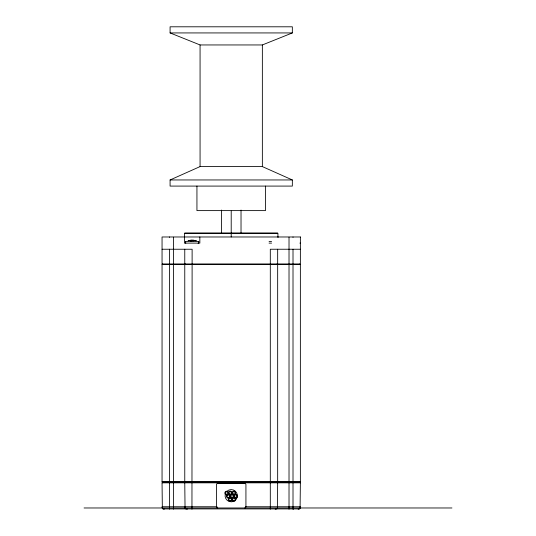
<?xml version="1.0" encoding="UTF-8"?>
<svg xmlns="http://www.w3.org/2000/svg" width="536" height="536" viewBox="0 0 536 536"><rect width="100%" height="100%" fill="white"/><g stroke="black" fill="none" stroke-linecap="round" stroke-linejoin="round"><path stroke-width="0.8" d="M241.026 233.194L241.026 210.052M262.359 166.589L200.069 166.589L170.086 179.955L170.086 186.086L292.341 186.086L292.341 179.955L262.359 166.589L262.359 44.95L292.341 32.931L292.341 26.8L170.086 26.8L170.086 32.931L200.069 44.95L262.359 44.95M299.758 482.219L300.374 482.836L300.086 508.215A1.836 1.836 0 0 1 299.39 508.912L163.038 508.912A1.836 1.836 0 0 1 162.341 508.215L162.053 482.836L162.669 482.219L299.751 482.219L300.374 481.609L300.374 264.57L299.758 263.953M300.361 507.257L300.086 508.215M198.132 243.679L198.689 243.11L198.689 241.522M162.669 482.219L162.053 481.609L162.053 264.57L162.669 263.953M185.376 263.953L184.766 264.57L184.766 481.609L185.376 482.219L184.766 482.836L185.047 508.215A1.836 1.836 0 0 0 185.744 508.912L187.325 509.2M299.39 508.912L298.177 509.2M275.209 509.2L276.677 508.912A1.836 1.836 0 0 0 277.373 508.215L277.661 482.836L277.052 482.219L277.661 481.609L277.661 264.57L277.052 263.953M191.231 240.651L190.287 240.677A18.137 4.067 84.8 0 1 192.049 240.677L192.19 240.677A18.137 4.067 -84.8 0 1 193.958 240.677L191.231 240.651A18.15 4.087 90 0 0 190.602 241.522M170.086 32.931L292.341 32.931M170.086 179.955L292.341 179.955M184.752 233.053L277.675 233.053M185.382 241.522L198.856 241.522M269.065 241.522L271.591 241.522M269.065 243.11L271.591 243.11M299.912 243.11L300.374 243.11M162.053 249.24L192.123 249.24L191.955 509.2M300.374 249.24L270.305 249.24L270.305 509.187M162.053 264.57L300.374 264.57M162.053 481.609L300.368 481.609M162.053 482.836L300.368 482.836M162.053 506.748L217.073 506.748M245.354 506.748L300.374 506.748M84.065 507.974L451.935 507.974M193.007 240.651L193.067 240.651A18.15 4.087 90 0 1 193.127 240.778M164.244 509.2L163.031 508.912M185.737 243.297L185.55 241.522M185.047 508.215L184.766 507.002M162.341 508.215L162.066 507.257M293.219 508.738L293.232 509.2M289.018 237.207L289.018 509.187M173.409 237.207L173.409 509.187M293.011 236.979L293.011 237.361M293.011 249.24L293.011 509.187M278.03 236.979L278.03 237.361M277.929 236.979L277.929 233.301L184.491 233.301L184.491 236.979M277.661 249.24L277.661 263.953M265.488 186.086L265.488 210.615L196.94 210.615L196.94 186.086M231.21 211.037L231.21 232.416M231.21 233.053L231.21 236.979M221.401 210.052L221.401 233.194M200.069 44.95L200.069 166.589M199.848 236.979L199.848 243.11L184.397 243.11L184.397 236.979M184.766 249.24L184.766 263.953M169.41 236.979L169.41 237.361M169.41 249.24L169.41 509.187M244.704 507.974A1.226 1.226 0 0 0 245.93 506.748L245.93 484.678A1.226 1.226 0 0 0 244.704 483.445L217.723 483.445A1.226 1.226 0 0 0 216.497 484.678L216.497 506.748A1.226 1.226 0 0 0 217.723 507.974M226.875 491.378A6.131 6.131 0 0 1 236.785 493.154A6.131 6.131 0 0 1 231.679 501.823A6.131 6.131 0 0 1 225.321 494.025M300.374 236.979L162.053 236.979L162.053 263.953L300.374 263.953L300.374 236.979M233.261 500.463A1.226 1.226 0 0 0 235.103 499.398A1.226 1.226 0 0 0 233.261 498.339A1.226 1.226 0 0 0 233.261 500.463M235.103 497.214A1.226 1.226 0 0 0 236.939 496.155A1.226 1.226 0 0 0 235.103 495.09A1.226 1.226 0 0 0 235.103 497.214M231.331 497.153A1.226 1.226 0 0 0 233.254 496.262A1.226 1.226 0 0 0 231.519 495.043A1.226 1.226 0 0 0 231.331 497.153M229.582 494.004A1.226 1.226 0 0 0 231.418 492.939A1.226 1.226 0 0 0 229.582 491.881A1.226 1.226 0 0 0 229.582 494.004M233.267 494.011A1.226 1.226 0 0 0 235.103 492.953A1.226 1.226 0 0 0 233.267 491.887A1.226 1.226 0 0 0 233.267 494.011M225.937 494.051A1.226 1.226 0 0 0 227.867 493.16A1.226 1.226 0 0 0 226.132 491.934A1.226 1.226 0 0 0 225.937 494.051M227.693 497.308A1.226 1.226 0 0 0 229.535 496.249A1.226 1.226 0 0 0 227.693 495.184A1.226 1.226 0 0 0 227.693 497.308M229.535 500.544A1.226 1.226 0 0 0 231.378 499.478A1.226 1.226 0 0 0 229.535 498.42A1.226 1.226 0 0 0 229.535 500.544M225.73 494.641A1.843 1.843 0 0 0 228.483 493.046A1.843 1.843 0 0 0 225.73 491.458A1.843 1.843 0 0 0 225.73 494.641M227.391 497.844A1.843 1.843 0 0 0 230.145 496.249A1.843 1.843 0 0 0 227.391 494.654A1.843 1.843 0 0 0 227.391 497.844M229.234 501.073A1.843 1.843 0 0 0 231.994 499.478A1.843 1.843 0 0 0 229.234 497.89A1.843 1.843 0 0 0 229.234 501.073M232.959 500.993A1.843 1.843 0 0 0 235.719 499.398A1.843 1.843 0 0 0 232.959 497.803A1.843 1.843 0 0 0 232.959 500.993M232.959 494.54A1.843 1.843 0 0 0 235.719 492.953A1.843 1.843 0 0 0 232.959 491.358A1.843 1.843 0 0 0 232.959 494.54M229.274 494.534A1.843 1.843 0 0 0 232.034 492.939A1.843 1.843 0 0 0 229.274 491.345A1.843 1.843 0 0 0 229.274 494.534M234.654 497.656A1.843 1.843 0 0 0 237.542 496.316A1.843 1.843 0 0 0 234.942 494.487A1.843 1.843 0 0 0 234.654 497.656M230.976 497.656A1.843 1.843 0 0 0 233.864 496.316A1.843 1.843 0 0 0 231.264 494.487A1.843 1.843 0 0 0 230.976 497.656M196.163 240.677A18.137 17.601 -68.4 0 0 188.518 240.677A17.005 3.216 56.3 0 0 188.076 240.677A18.137 17.601 68.4 0 1 195.72 240.677A17.005 3.216 -56.3 0 1 196.163 240.677"/></g></svg>
